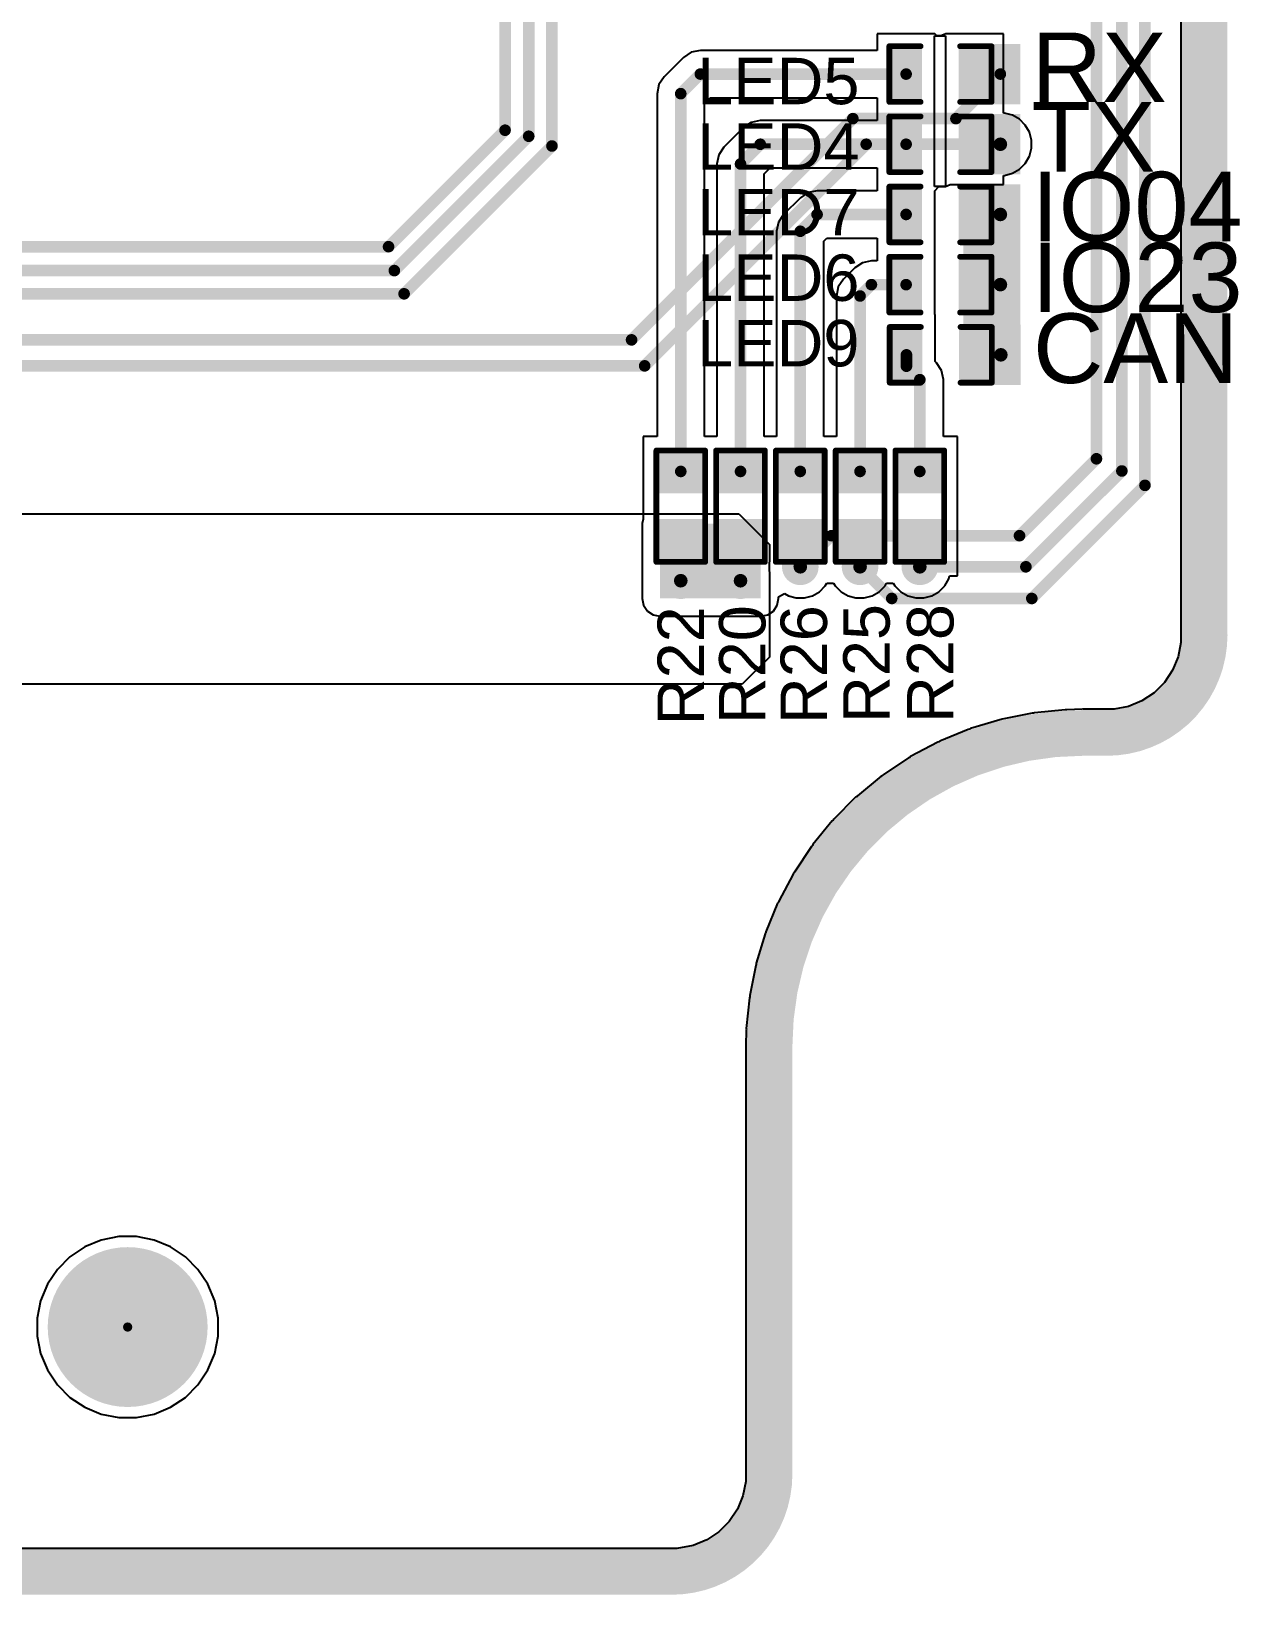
# Model space of a CAD drawing. Header units: millimetres. Extents: x -1.62 to 7.16, y -0.1 to 4.29.
# Drawn here: x 6.117 to 7.159, y -0.075 to 1.273 of the extents above; entities that cross this region are included whole.
import ezdxf

# ---------------------------------------------------------------- set-up
doc = ezdxf.new("R2010")
doc.units = ezdxf.units.MM
doc.header["$MEASUREMENT"] = 0
for name, color, linetype in [('BottomLayer', 5, 'Continuous'), ('BottomSolder', 6, 'Continuous'), ('Mechanical2', 216, 'Continuous'), ('PadHoleLayer', 156, 'Continuous'), ('TopLayer', 1, 'Continuous'), ('TopOverlay', 2, 'Continuous'), ('TopPaste', 8, 'Continuous'), ('TopSolder', 216, 'Continuous'), ('ViaHoleLayer', 16, 'Continuous')]:
    doc.layers.add(name, color=color, linetype=linetype)
doc.styles.add('Arial', font='', dxfattribs={"height": 0.2})
doc.styles.get('Arial').set_extended_font_data('Arial')

# ---------------------------------------------------------------- blocks, each defined once
blk = doc.blocks.new('R___0603_105')
at = {"layer": 'TopLayer'}
for points in [[(-0.015, 0.0175), (-0.015, -0.0175), (-0.045, -0.0175), (-0.045, 0.0175)], [(0.045, 0.0175), (0.045, -0.0175), (0.015, -0.0175), (0.015, 0.0175)]]:
    blk.add_hatch(color=1, dxfattribs=at).paths.add_polyline_path(points)
at = {"layer": 'TopPaste'}
for points in [[(-0.015, 0.0175), (-0.015, -0.0175), (-0.045, -0.0175), (-0.045, 0.0175)], [(0.045, 0.0175), (0.045, -0.0175), (0.015, -0.0175), (0.015, 0.0175)]]:
    blk.add_hatch(color=8, dxfattribs=at).paths.add_polyline_path(points)
at = {"layer": 'TopSolder'}
for points in [[(-0.011, 0.0215), (-0.011, -0.0215), (-0.049, -0.0215), (-0.049, 0.0215)], [(0.049, 0.0215), (0.049, -0.0215), (0.011, -0.0215), (0.011, 0.0215)]]:
    blk.add_hatch(color=216, dxfattribs=at).paths.add_polyline_path(points)
at = {"layer": 'TopOverlay', "const_width": 0.005}
for points in [[(-0.048, -0.021), (-0.048, 0.021)], [(0.048, 0.021), (-0.048, 0.021)], [(0.048, -0.021), (0.048, 0.021)], [(0.048, -0.021), (-0.048, -0.021)]]:
    blk.add_lwpolyline(points, dxfattribs=at)
at = {"layer": 'TopOverlay', "const_width": 0.0025}
for points in [[(-0.04925, 0.021, 1), (-0.04675, 0.021, 1)], [(-0.04925, 0.021, 1), (-0.04675, 0.021, 1)], [(0.04675, 0.021, 1), (0.04925, 0.021, 1)], [(0.04675, 0.021, 1), (0.04925, 0.021, 1)], [(-0.04925, -0.021, 1), (-0.04675, -0.021, 1)], [(-0.04925, -0.021, 1), (-0.04675, -0.021, 1)], [(0.04675, -0.021, 1), (0.04925, -0.021, 1)], [(0.04675, -0.021, 1), (0.04925, -0.021, 1)]]:
    blk.add_lwpolyline(points, format="xyb", close=True, dxfattribs=at)
blk = doc.blocks.new('R___0603_107')
at = {"layer": 'TopLayer'}
for points in [[(-0.015, 0.0175), (-0.015, -0.0175), (-0.045, -0.0175), (-0.045, 0.0175)], [(0.045, 0.0175), (0.045, -0.0175), (0.015, -0.0175), (0.015, 0.0175)]]:
    blk.add_hatch(color=1, dxfattribs=at).paths.add_polyline_path(points)
at = {"layer": 'TopPaste'}
for points in [[(-0.015, 0.0175), (-0.015, -0.0175), (-0.045, -0.0175), (-0.045, 0.0175)], [(0.045, 0.0175), (0.045, -0.0175), (0.015, -0.0175), (0.015, 0.0175)]]:
    blk.add_hatch(color=8, dxfattribs=at).paths.add_polyline_path(points)
at = {"layer": 'TopSolder'}
for points in [[(-0.011, 0.0215), (-0.011, -0.0215), (-0.049, -0.0215), (-0.049, 0.0215)], [(0.049, 0.0215), (0.049, -0.0215), (0.011, -0.0215), (0.011, 0.0215)]]:
    blk.add_hatch(color=216, dxfattribs=at).paths.add_polyline_path(points)
at = {"layer": 'TopOverlay', "const_width": 0.005}
for points in [[(-0.048, 0.021), (-0.048, -0.021)], [(-0.048, 0.021), (0.048, 0.021)], [(0.048, 0.021), (0.048, -0.021)], [(-0.048, -0.021), (0.048, -0.021)]]:
    blk.add_lwpolyline(points, dxfattribs=at)
at = {"layer": 'TopOverlay', "const_width": 0.0025}
for points in [[(-0.04925, 0.021, 1), (-0.04675, 0.021, 1)], [(-0.04925, 0.021, 1), (-0.04675, 0.021, 1)], [(0.04675, 0.021, 1), (0.04925, 0.021, 1)], [(0.04675, 0.021, 1), (0.04925, 0.021, 1)], [(-0.04925, -0.021, 1), (-0.04675, -0.021, 1)], [(-0.04925, -0.021, 1), (-0.04675, -0.021, 1)], [(0.04675, -0.021, 1), (0.04925, -0.021, 1)], [(0.04675, -0.021, 1), (0.04925, -0.021, 1)]]:
    blk.add_lwpolyline(points, format="xyb", close=True, dxfattribs=at)
blk = doc.blocks.new('R___0603_108')
at = {"layer": 'TopLayer'}
for points in [[(-0.015, 0.0175), (-0.015, -0.0175), (-0.045, -0.0175), (-0.045, 0.0175)], [(0.045, 0.0175), (0.045, -0.0175), (0.015, -0.0175), (0.015, 0.0175)]]:
    blk.add_hatch(color=1, dxfattribs=at).paths.add_polyline_path(points)
at = {"layer": 'TopPaste'}
for points in [[(-0.015, 0.0175), (-0.015, -0.0175), (-0.045, -0.0175), (-0.045, 0.0175)], [(0.045, 0.0175), (0.045, -0.0175), (0.015, -0.0175), (0.015, 0.0175)]]:
    blk.add_hatch(color=8, dxfattribs=at).paths.add_polyline_path(points)
at = {"layer": 'TopSolder'}
for points in [[(-0.011, 0.0215), (-0.011, -0.0215), (-0.049, -0.0215), (-0.049, 0.0215)], [(0.049, 0.0215), (0.049, -0.0215), (0.011, -0.0215), (0.011, 0.0215)]]:
    blk.add_hatch(color=216, dxfattribs=at).paths.add_polyline_path(points)
at = {"layer": 'TopOverlay', "const_width": 0.005}
for points in [[(-0.048, 0.021), (-0.048, -0.021)], [(-0.048, 0.021), (0.048, 0.021)], [(0.048, 0.021), (0.048, -0.021)], [(-0.048, -0.021), (0.048, -0.021)]]:
    blk.add_lwpolyline(points, dxfattribs=at)
at = {"layer": 'TopOverlay', "const_width": 0.0025}
for points in [[(-0.04925, 0.021, 1), (-0.04675, 0.021, 1)], [(-0.04925, 0.021, 1), (-0.04675, 0.021, 1)], [(0.04675, 0.021, 1), (0.04925, 0.021, 1)], [(0.04675, 0.021, 1), (0.04925, 0.021, 1)], [(-0.04925, -0.021, 1), (-0.04675, -0.021, 1)], [(-0.04925, -0.021, 1), (-0.04675, -0.021, 1)], [(0.04675, -0.021, 1), (0.04925, -0.021, 1)], [(0.04675, -0.021, 1), (0.04925, -0.021, 1)]]:
    blk.add_lwpolyline(points, format="xyb", close=True, dxfattribs=at)
blk = doc.blocks.new('R___0603_111')
at = {"layer": 'TopLayer'}
for points in [[(-0.015, 0.0175), (-0.015, -0.0175), (-0.045, -0.0175), (-0.045, 0.0175)], [(0.045, 0.0175), (0.045, -0.0175), (0.015, -0.0175), (0.015, 0.0175)]]:
    blk.add_hatch(color=1, dxfattribs=at).paths.add_polyline_path(points)
at = {"layer": 'TopPaste'}
for points in [[(-0.015, 0.0175), (-0.015, -0.0175), (-0.045, -0.0175), (-0.045, 0.0175)], [(0.045, 0.0175), (0.045, -0.0175), (0.015, -0.0175), (0.015, 0.0175)]]:
    blk.add_hatch(color=8, dxfattribs=at).paths.add_polyline_path(points)
at = {"layer": 'TopSolder'}
for points in [[(-0.011, 0.0215), (-0.011, -0.0215), (-0.049, -0.0215), (-0.049, 0.0215)], [(0.049, 0.0215), (0.049, -0.0215), (0.011, -0.0215), (0.011, 0.0215)]]:
    blk.add_hatch(color=216, dxfattribs=at).paths.add_polyline_path(points)
at = {"layer": 'TopOverlay', "const_width": 0.005}
for points in [[(-0.048, -0.021), (-0.048, 0.021)], [(0.048, 0.021), (-0.048, 0.021)], [(0.048, -0.021), (0.048, 0.021)], [(0.048, -0.021), (-0.048, -0.021)]]:
    blk.add_lwpolyline(points, dxfattribs=at)
at = {"layer": 'TopOverlay', "const_width": 0.0025}
for points in [[(-0.04925, 0.021, 1), (-0.04675, 0.021, 1)], [(-0.04925, 0.021, 1), (-0.04675, 0.021, 1)], [(0.04675, 0.021, 1), (0.04925, 0.021, 1)], [(0.04675, 0.021, 1), (0.04925, 0.021, 1)], [(-0.04925, -0.021, 1), (-0.04675, -0.021, 1)], [(-0.04925, -0.021, 1), (-0.04675, -0.021, 1)], [(0.04675, -0.021, 1), (0.04925, -0.021, 1)], [(0.04675, -0.021, 1), (0.04925, -0.021, 1)]]:
    blk.add_lwpolyline(points, format="xyb", close=True, dxfattribs=at)
blk = doc.blocks.new('R___0603_113')
at = {"layer": 'TopLayer'}
for points in [[(-0.015, 0.0175), (-0.015, -0.0175), (-0.045, -0.0175), (-0.045, 0.0175)], [(0.045, 0.0175), (0.045, -0.0175), (0.015, -0.0175), (0.015, 0.0175)]]:
    blk.add_hatch(color=1, dxfattribs=at).paths.add_polyline_path(points)
at = {"layer": 'TopPaste'}
for points in [[(-0.015, 0.0175), (-0.015, -0.0175), (-0.045, -0.0175), (-0.045, 0.0175)], [(0.045, 0.0175), (0.045, -0.0175), (0.015, -0.0175), (0.015, 0.0175)]]:
    blk.add_hatch(color=8, dxfattribs=at).paths.add_polyline_path(points)
at = {"layer": 'TopSolder'}
for points in [[(-0.011, 0.0215), (-0.011, -0.0215), (-0.049, -0.0215), (-0.049, 0.0215)], [(0.049, 0.0215), (0.049, -0.0215), (0.011, -0.0215), (0.011, 0.0215)]]:
    blk.add_hatch(color=216, dxfattribs=at).paths.add_polyline_path(points)
at = {"layer": 'TopOverlay', "const_width": 0.005}
for points in [[(-0.048, -0.021), (-0.048, 0.021)], [(0.048, 0.021), (-0.048, 0.021)], [(0.048, -0.021), (0.048, 0.021)], [(0.048, -0.021), (-0.048, -0.021)]]:
    blk.add_lwpolyline(points, dxfattribs=at)
at = {"layer": 'TopOverlay', "const_width": 0.0025}
for points in [[(-0.04925, 0.021, 1), (-0.04675, 0.021, 1)], [(-0.04925, 0.021, 1), (-0.04675, 0.021, 1)], [(0.04675, 0.021, 1), (0.04925, 0.021, 1)], [(0.04675, 0.021, 1), (0.04925, 0.021, 1)], [(-0.04925, -0.021, 1), (-0.04675, -0.021, 1)], [(-0.04925, -0.021, 1), (-0.04675, -0.021, 1)], [(0.04675, -0.021, 1), (0.04925, -0.021, 1)], [(0.04675, -0.021, 1), (0.04925, -0.021, 1)]]:
    blk.add_lwpolyline(points, format="xyb", close=True, dxfattribs=at)
blk = doc.blocks.new('LED_0603_137')
at = {"layer": 'TopLayer'}
for points in [[(-0.0394, 0.0197), (-0.0197, 0.0197), (-0.0197, -0.0197), (-0.0394, -0.0197)], [(0.0197, 0.0197), (0.0394, 0.0197), (0.0394, -0.0197), (0.0197, -0.0197)]]:
    blk.add_hatch(color=1, dxfattribs=at).paths.add_polyline_path(points)
at = {"layer": 'TopOverlay'}
blk.add_hatch(color=2, dxfattribs=at).paths.add_polyline_path([(0.044, -0.026), (0.069, -0.026), (0.069, 0.026), (0.044, 0.026)])
at = {"layer": 'TopPaste'}
for points in [[(-0.0394, 0.0197), (-0.0197, 0.0197), (-0.0197, -0.0197), (-0.0394, -0.0197)], [(0.0197, 0.0197), (0.0394, 0.0197), (0.0394, -0.0197), (0.0197, -0.0197)]]:
    blk.add_hatch(color=8, dxfattribs=at).paths.add_polyline_path(points)
at = {"layer": 'TopSolder'}
for points in [[(-0.0434, 0.0237), (-0.0157, 0.0237), (-0.0157, -0.0237), (-0.0434, -0.0237)], [(0.0157, 0.0237), (0.0434, 0.0237), (0.0434, -0.0237), (0.0157, -0.0237)]]:
    blk.add_hatch(color=216, dxfattribs=at).paths.add_polyline_path(points)
at = {"layer": 'TopOverlay', "const_width": 0.005}
for points in [[(-0.044, -0.024), (-0.044, 0.024)], [(-0.044, 0.024), (-0.017, 0.024)], [(0.017, 0.024), (0.044, 0.024)], [(0.044, -0.024), (0.044, 0.024)], [(-0.044, -0.024), (-0.017, -0.024)], [(0.017, -0.024), (0.044, -0.024)]]:
    blk.add_lwpolyline(points, dxfattribs=at)
at = {"layer": 'TopOverlay', "const_width": 0.0025}
for points in [[(-0.0452, 0.024, 1), (-0.0428, 0.024, 1)], [(-0.0452, 0.024, 1), (-0.0428, 0.024, 1)], [(-0.0182, 0.024, 1), (-0.0158, 0.024, 1)], [(0.0158, 0.024, 1), (0.0182, 0.024, 1)], [(0.0428, 0.024, 1), (0.0453, 0.024, 1)], [(0.0428, 0.024, 1), (0.0453, 0.024, 1)], [(-0.0452, -0.024, 1), (-0.0428, -0.024, 1)], [(-0.0452, -0.024, 1), (-0.0428, -0.024, 1)], [(-0.0182, -0.024, 1), (-0.0158, -0.024, 1)], [(0.0158, -0.024, 1), (0.0182, -0.024, 1)], [(0.0428, -0.024, 1), (0.0453, -0.024, 1)], [(0.0428, -0.024, 1), (0.0453, -0.024, 1)]]:
    blk.add_lwpolyline(points, format="xyb", close=True, dxfattribs=at)
blk = doc.blocks.new('LED_0603_138')
at = {"layer": 'TopLayer'}
for points in [[(-0.0394, 0.0197), (-0.0197, 0.0197), (-0.0197, -0.0197), (-0.0394, -0.0197)], [(0.0197, 0.0197), (0.0394, 0.0197), (0.0394, -0.0197), (0.0197, -0.0197)]]:
    blk.add_hatch(color=1, dxfattribs=at).paths.add_polyline_path(points)
at = {"layer": 'TopOverlay'}
blk.add_hatch(color=2, dxfattribs=at).paths.add_polyline_path([(0.044, -0.026), (0.069, -0.026), (0.069, 0.026), (0.044, 0.026)])
at = {"layer": 'TopPaste'}
for points in [[(-0.0394, 0.0197), (-0.0197, 0.0197), (-0.0197, -0.0197), (-0.0394, -0.0197)], [(0.0197, 0.0197), (0.0394, 0.0197), (0.0394, -0.0197), (0.0197, -0.0197)]]:
    blk.add_hatch(color=8, dxfattribs=at).paths.add_polyline_path(points)
at = {"layer": 'TopSolder'}
for points in [[(-0.0434, 0.0237), (-0.0157, 0.0237), (-0.0157, -0.0237), (-0.0434, -0.0237)], [(0.0157, 0.0237), (0.0434, 0.0237), (0.0434, -0.0237), (0.0157, -0.0237)]]:
    blk.add_hatch(color=216, dxfattribs=at).paths.add_polyline_path(points)
at = {"layer": 'TopOverlay', "const_width": 0.005}
for points in [[(-0.044, -0.024), (-0.044, 0.024)], [(-0.044, 0.024), (-0.017, 0.024)], [(0.017, 0.024), (0.044, 0.024)], [(0.044, -0.024), (0.044, 0.024)], [(-0.044, -0.024), (-0.017, -0.024)], [(0.017, -0.024), (0.044, -0.024)]]:
    blk.add_lwpolyline(points, dxfattribs=at)
at = {"layer": 'TopOverlay', "const_width": 0.0025}
for points in [[(-0.0452, 0.024, 1), (-0.0428, 0.024, 1)], [(-0.0452, 0.024, 1), (-0.0428, 0.024, 1)], [(-0.0182, 0.024, 1), (-0.0158, 0.024, 1)], [(0.0158, 0.024, 1), (0.0182, 0.024, 1)], [(0.0428, 0.024, 1), (0.0453, 0.024, 1)], [(0.0428, 0.024, 1), (0.0453, 0.024, 1)], [(-0.0452, -0.024, 1), (-0.0428, -0.024, 1)], [(-0.0452, -0.024, 1), (-0.0428, -0.024, 1)], [(-0.0182, -0.024, 1), (-0.0158, -0.024, 1)], [(0.0158, -0.024, 1), (0.0182, -0.024, 1)], [(0.0428, -0.024, 1), (0.0453, -0.024, 1)], [(0.0428, -0.024, 1), (0.0453, -0.024, 1)]]:
    blk.add_lwpolyline(points, format="xyb", close=True, dxfattribs=at)
blk = doc.blocks.new('LED_0603_139')
at = {"layer": 'TopLayer'}
for points in [[(-0.0394, 0.0197), (-0.0197, 0.0197), (-0.0197, -0.0197), (-0.0394, -0.0197)], [(0.0197, 0.0197), (0.0394, 0.0197), (0.0394, -0.0197), (0.0197, -0.0197)]]:
    blk.add_hatch(color=1, dxfattribs=at).paths.add_polyline_path(points)
at = {"layer": 'TopOverlay'}
blk.add_hatch(color=2, dxfattribs=at).paths.add_polyline_path([(0.044, -0.026), (0.069, -0.026), (0.069, 0.026), (0.044, 0.026)])
at = {"layer": 'TopPaste'}
for points in [[(-0.0394, 0.0197), (-0.0197, 0.0197), (-0.0197, -0.0197), (-0.0394, -0.0197)], [(0.0197, 0.0197), (0.0394, 0.0197), (0.0394, -0.0197), (0.0197, -0.0197)]]:
    blk.add_hatch(color=8, dxfattribs=at).paths.add_polyline_path(points)
at = {"layer": 'TopSolder'}
for points in [[(-0.0434, 0.0237), (-0.0157, 0.0237), (-0.0157, -0.0237), (-0.0434, -0.0237)], [(0.0157, 0.0237), (0.0434, 0.0237), (0.0434, -0.0237), (0.0157, -0.0237)]]:
    blk.add_hatch(color=216, dxfattribs=at).paths.add_polyline_path(points)
at = {"layer": 'TopOverlay', "const_width": 0.005}
for points in [[(-0.044, -0.024), (-0.044, 0.024)], [(-0.044, 0.024), (-0.017, 0.024)], [(0.017, 0.024), (0.044, 0.024)], [(0.044, -0.024), (0.044, 0.024)], [(-0.044, -0.024), (-0.017, -0.024)], [(0.017, -0.024), (0.044, -0.024)]]:
    blk.add_lwpolyline(points, dxfattribs=at)
at = {"layer": 'TopOverlay', "const_width": 0.0025}
for points in [[(-0.0452, 0.024, 1), (-0.0428, 0.024, 1)], [(-0.0452, 0.024, 1), (-0.0428, 0.024, 1)], [(-0.0182, 0.024, 1), (-0.0158, 0.024, 1)], [(0.0158, 0.024, 1), (0.0182, 0.024, 1)], [(0.0428, 0.024, 1), (0.0453, 0.024, 1)], [(0.0428, 0.024, 1), (0.0453, 0.024, 1)], [(-0.0452, -0.024, 1), (-0.0428, -0.024, 1)], [(-0.0452, -0.024, 1), (-0.0428, -0.024, 1)], [(-0.0182, -0.024, 1), (-0.0158, -0.024, 1)], [(0.0158, -0.024, 1), (0.0182, -0.024, 1)], [(0.0428, -0.024, 1), (0.0453, -0.024, 1)], [(0.0428, -0.024, 1), (0.0453, -0.024, 1)]]:
    blk.add_lwpolyline(points, format="xyb", close=True, dxfattribs=at)
blk = doc.blocks.new('LED_0603_140')
at = {"layer": 'TopLayer'}
for points in [[(-0.0394, 0.0197), (-0.0197, 0.0197), (-0.0197, -0.0197), (-0.0394, -0.0197)], [(0.0197, 0.0197), (0.0394, 0.0197), (0.0394, -0.0197), (0.0197, -0.0197)]]:
    blk.add_hatch(color=1, dxfattribs=at).paths.add_polyline_path(points)
at = {"layer": 'TopOverlay'}
blk.add_hatch(color=2, dxfattribs=at).paths.add_polyline_path([(0.044, -0.026), (0.069, -0.026), (0.069, 0.026), (0.044, 0.026)])
at = {"layer": 'TopPaste'}
for points in [[(-0.0394, 0.0197), (-0.0197, 0.0197), (-0.0197, -0.0197), (-0.0394, -0.0197)], [(0.0197, 0.0197), (0.0394, 0.0197), (0.0394, -0.0197), (0.0197, -0.0197)]]:
    blk.add_hatch(color=8, dxfattribs=at).paths.add_polyline_path(points)
at = {"layer": 'TopSolder'}
for points in [[(-0.0434, 0.0237), (-0.0157, 0.0237), (-0.0157, -0.0237), (-0.0434, -0.0237)], [(0.0157, 0.0237), (0.0434, 0.0237), (0.0434, -0.0237), (0.0157, -0.0237)]]:
    blk.add_hatch(color=216, dxfattribs=at).paths.add_polyline_path(points)
at = {"layer": 'TopOverlay', "const_width": 0.005}
for points in [[(-0.044, 0.024), (-0.017, 0.024)], [(-0.044, -0.024), (-0.044, 0.024)], [(0.017, 0.024), (0.044, 0.024)], [(0.044, -0.024), (0.044, 0.024)], [(-0.044, -0.024), (-0.017, -0.024)], [(0.017, -0.024), (0.044, -0.024)]]:
    blk.add_lwpolyline(points, dxfattribs=at)
at = {"layer": 'TopOverlay', "const_width": 0.0025}
for points in [[(-0.0452, 0.024, 1), (-0.0428, 0.024, 1)], [(-0.0452, 0.024, 1), (-0.0428, 0.024, 1)], [(-0.0182, 0.024, 1), (-0.0158, 0.024, 1)], [(0.0158, 0.024, 1), (0.0182, 0.024, 1)], [(0.0428, 0.024, 1), (0.0453, 0.024, 1)], [(0.0428, 0.024, 1), (0.0453, 0.024, 1)], [(-0.0452, -0.024, 1), (-0.0428, -0.024, 1)], [(-0.0452, -0.024, 1), (-0.0428, -0.024, 1)], [(-0.0182, -0.024, 1), (-0.0158, -0.024, 1)], [(0.0158, -0.024, 1), (0.0182, -0.024, 1)], [(0.0428, -0.024, 1), (0.0453, -0.024, 1)], [(0.0428, -0.024, 1), (0.0453, -0.024, 1)]]:
    blk.add_lwpolyline(points, format="xyb", close=True, dxfattribs=at)
blk = doc.blocks.new('LED_0603_141')
at = {"layer": 'TopLayer'}
for points in [[(-0.0394, 0.0197), (-0.0197, 0.0197), (-0.0197, -0.0197), (-0.0394, -0.0197)], [(0.0197, 0.0197), (0.0394, 0.0197), (0.0394, -0.0197), (0.0197, -0.0197)]]:
    blk.add_hatch(color=1, dxfattribs=at).paths.add_polyline_path(points)
at = {"layer": 'TopOverlay'}
blk.add_hatch(color=2, dxfattribs=at).paths.add_polyline_path([(0.044, -0.026), (0.069, -0.026), (0.069, 0.026), (0.044, 0.026)])
at = {"layer": 'TopPaste'}
for points in [[(-0.0394, 0.0197), (-0.0197, 0.0197), (-0.0197, -0.0197), (-0.0394, -0.0197)], [(0.0197, 0.0197), (0.0394, 0.0197), (0.0394, -0.0197), (0.0197, -0.0197)]]:
    blk.add_hatch(color=8, dxfattribs=at).paths.add_polyline_path(points)
at = {"layer": 'TopSolder'}
for points in [[(-0.0434, 0.0237), (-0.0157, 0.0237), (-0.0157, -0.0237), (-0.0434, -0.0237)], [(0.0157, 0.0237), (0.0434, 0.0237), (0.0434, -0.0237), (0.0157, -0.0237)]]:
    blk.add_hatch(color=216, dxfattribs=at).paths.add_polyline_path(points)
at = {"layer": 'TopOverlay', "const_width": 0.005}
for points in [[(-0.044, 0.024), (-0.017, 0.024)], [(-0.044, -0.024), (-0.044, 0.024)], [(0.017, 0.024), (0.044, 0.024)], [(0.044, -0.024), (0.044, 0.024)], [(-0.044, -0.024), (-0.017, -0.024)], [(0.017, -0.024), (0.044, -0.024)]]:
    blk.add_lwpolyline(points, dxfattribs=at)
at = {"layer": 'TopOverlay', "const_width": 0.0025}
for points in [[(-0.0452, 0.024, 1), (-0.0428, 0.024, 1)], [(-0.0452, 0.024, 1), (-0.0428, 0.024, 1)], [(-0.0182, 0.024, 1), (-0.0158, 0.024, 1)], [(0.0158, 0.024, 1), (0.0182, 0.024, 1)], [(0.0428, 0.024, 1), (0.0453, 0.024, 1)], [(0.0428, 0.024, 1), (0.0453, 0.024, 1)], [(-0.0452, -0.024, 1), (-0.0428, -0.024, 1)], [(-0.0452, -0.024, 1), (-0.0428, -0.024, 1)], [(-0.0182, -0.024, 1), (-0.0158, -0.024, 1)], [(0.0158, -0.024, 1), (0.0182, -0.024, 1)], [(0.0428, -0.024, 1), (0.0453, -0.024, 1)], [(0.0428, -0.024, 1), (0.0453, -0.024, 1)]]:
    blk.add_lwpolyline(points, format="xyb", close=True, dxfattribs=at)

msp = doc.modelspace()

# ---------------------------------------------------------------- hatches: boundary and pattern name
at = {"layer": 'BottomLayer'}
h = msp.add_hatch(color=5, dxfattribs=at)
edge = h.paths.add_edge_path()
edge.add_arc((6.9524, 1.1755), 0.0118, 0, 360)
h = msp.add_hatch(color=5, dxfattribs=at)
edge = h.paths.add_edge_path()
edge.add_arc((6.9524, 1.115), 0.0118, 0, 360)
h = msp.add_hatch(color=5, dxfattribs=at)
edge = h.paths.add_edge_path()
edge.add_arc((6.9524, 1.0545), 0.0118, 0, 360)
h = msp.add_hatch(color=5, dxfattribs=at)
edge = h.paths.add_edge_path()
edge.add_arc((6.9528, 0.994), 0.0118, 0, 360)
h = msp.add_hatch(color=5, dxfattribs=at)
edge = h.paths.add_edge_path()
edge.add_arc((6.78, 0.8113), 0.0118, 0, 360)
h = msp.add_hatch(color=5, dxfattribs=at)
edge = h.paths.add_edge_path()
edge.add_arc((6.8315, 0.8113), 0.0118, 0, 360)
h = msp.add_hatch(color=5, dxfattribs=at)
edge = h.paths.add_edge_path()
edge.add_arc((6.883, 0.8113), 0.0118, 0, 360)
h = msp.add_hatch(color=5, dxfattribs=at)
edge = h.paths.add_edge_path()
edge.add_arc((6.677, 0.7993), 0.0118, 0, 360)
h = msp.add_hatch(color=5, dxfattribs=at)
edge = h.paths.add_edge_path()
edge.add_arc((6.7285, 0.7993), 0.0118, 0, 360)
at = {"layer": 'BottomSolder'}
h = msp.add_hatch(color=6, dxfattribs=at)
edge = h.paths.add_edge_path()
edge.add_arc((6.9524, 1.1755), 0.0158, 0, 360)
h = msp.add_hatch(color=6, dxfattribs=at)
edge = h.paths.add_edge_path()
edge.add_arc((6.9524, 1.115), 0.0158, 0, 360)
h = msp.add_hatch(color=6, dxfattribs=at)
edge = h.paths.add_edge_path()
edge.add_arc((6.9524, 1.0545), 0.0158, 0, 360)
h = msp.add_hatch(color=6, dxfattribs=at)
edge = h.paths.add_edge_path()
edge.add_arc((6.9528, 0.994), 0.0158, 0, 360)
h = msp.add_hatch(color=6, dxfattribs=at)
edge = h.paths.add_edge_path()
edge.add_arc((6.78, 0.8113), 0.0158, 0, 360)
h = msp.add_hatch(color=6, dxfattribs=at)
edge = h.paths.add_edge_path()
edge.add_arc((6.8315, 0.8113), 0.0158, 0, 360)
h = msp.add_hatch(color=6, dxfattribs=at)
edge = h.paths.add_edge_path()
edge.add_arc((6.883, 0.8113), 0.0158, 0, 360)
h = msp.add_hatch(color=6, dxfattribs=at)
edge = h.paths.add_edge_path()
edge.add_arc((6.677, 0.7993), 0.0158, 0, 360)
h = msp.add_hatch(color=6, dxfattribs=at)
edge = h.paths.add_edge_path()
edge.add_arc((6.7285, 0.7993), 0.0158, 0, 360)
h = msp.add_hatch(color=6, dxfattribs=at)
edge = h.paths.add_edge_path()
edge.add_arc((6.2004, 0.156), 0.004, 0, 360)
at = {"layer": 'PadHoleLayer'}
h = msp.add_hatch(color=156, dxfattribs=at)
edge = h.paths.add_edge_path()
edge.add_arc((6.2004, 0.156), 0.063, 0, 360)
at = {"layer": 'TopLayer'}
for points in [[(6.9302, 1.1636), (6.9524, 1.1636), (6.9524, 1.1874), (6.9302, 1.1874)], [(6.9204, 1.1347), (6.9204, 0.9743), (6.9697, 0.9743), (6.9697, 1.1347)], [(6.9302, 1.1031), (6.9524, 1.1031), (6.9524, 1.1269), (6.9302, 1.1269)], [(6.9302, 1.0426), (6.9524, 1.0426), (6.9524, 1.0664), (6.9302, 1.0664)], [(6.9305, 0.9821), (6.9528, 0.9821), (6.9528, 1.0059), (6.9305, 1.0059)], [(6.659, 0.784), (6.746, 0.784), (6.746, 0.8485), (6.659, 0.8485)], [(6.6651, 0.8335), (6.6651, 0.8113), (6.6889, 0.8113), (6.6889, 0.8335)], [(6.7681, 0.8335), (6.7681, 0.8113), (6.7919, 0.8113), (6.7919, 0.8335)], [(6.8196, 0.8335), (6.8196, 0.8113), (6.8434, 0.8113), (6.8434, 0.8335)], [(6.8711, 0.8335), (6.8711, 0.8113), (6.8949, 0.8113), (6.8949, 0.8335)]]:
    msp.add_hatch(color=1, dxfattribs=at).paths.add_polyline_path(points)
h = msp.add_hatch(color=1, dxfattribs=at)
edge = h.paths.add_edge_path()
edge.add_arc((6.9524, 1.1755), 0.0118, 0, 360)
h = msp.add_hatch(color=1, dxfattribs=at)
edge = h.paths.add_edge_path()
edge.add_arc((6.9524, 1.115), 0.0118, 0, 360)
h = msp.add_hatch(color=1, dxfattribs=at)
edge = h.paths.add_edge_path()
edge.add_arc((6.9524, 1.0545), 0.0118, 0, 360)
h = msp.add_hatch(color=1, dxfattribs=at)
edge = h.paths.add_edge_path()
edge.add_arc((6.9528, 0.994), 0.0118, 0, 360)
h = msp.add_hatch(color=1, dxfattribs=at)
edge = h.paths.add_edge_path()
edge.add_arc((6.78, 0.8113), 0.0118, 0, 360)
h = msp.add_hatch(color=1, dxfattribs=at)
edge = h.paths.add_edge_path()
edge.add_arc((6.8315, 0.8113), 0.0118, 0, 360)
h = msp.add_hatch(color=1, dxfattribs=at)
edge = h.paths.add_edge_path()
edge.add_arc((6.883, 0.8113), 0.0118, 0, 360)
h = msp.add_hatch(color=1, dxfattribs=at)
edge = h.paths.add_edge_path()
edge.add_arc((6.677, 0.7993), 0.0118, 0, 360)
h = msp.add_hatch(color=1, dxfattribs=at)
edge = h.paths.add_edge_path()
edge.add_arc((6.7285, 0.7993), 0.0118, 0, 360)
at = {"layer": 'TopSolder'}
h = msp.add_hatch(color=216, dxfattribs=at)
edge = h.paths.add_edge_path()
edge.add_arc((6.9524, 1.1755), 0.0158, 0, 360)
h = msp.add_hatch(color=216, dxfattribs=at)
edge = h.paths.add_edge_path()
edge.add_arc((6.9524, 1.115), 0.0158, 0, 360)
h = msp.add_hatch(color=216, dxfattribs=at)
edge = h.paths.add_edge_path()
edge.add_arc((6.9524, 1.0545), 0.0158, 0, 360)
h = msp.add_hatch(color=216, dxfattribs=at)
edge = h.paths.add_edge_path()
edge.add_arc((6.9528, 0.994), 0.0158, 0, 360)
h = msp.add_hatch(color=216, dxfattribs=at)
edge = h.paths.add_edge_path()
edge.add_arc((6.78, 0.8113), 0.0158, 0, 360)
h = msp.add_hatch(color=216, dxfattribs=at)
edge = h.paths.add_edge_path()
edge.add_arc((6.8315, 0.8113), 0.0158, 0, 360)
h = msp.add_hatch(color=216, dxfattribs=at)
edge = h.paths.add_edge_path()
edge.add_arc((6.883, 0.8113), 0.0158, 0, 360)
h = msp.add_hatch(color=216, dxfattribs=at)
edge = h.paths.add_edge_path()
edge.add_arc((6.677, 0.7993), 0.0158, 0, 360)
h = msp.add_hatch(color=216, dxfattribs=at)
edge = h.paths.add_edge_path()
edge.add_arc((6.7285, 0.7993), 0.0158, 0, 360)
h = msp.add_hatch(color=216, dxfattribs=at)
edge = h.paths.add_edge_path()
edge.add_arc((6.2004, 0.156), 0.004, 0, 360)
at = {"layer": 'ViaHoleLayer'}
h = msp.add_hatch(color=16, dxfattribs=at)
edge = h.paths.add_edge_path()
edge.add_arc((6.9524, 1.1755), 0.00591, 0, 360)
h = msp.add_hatch(color=16, dxfattribs=at)
edge = h.paths.add_edge_path()
edge.add_arc((6.9524, 1.115), 0.00591, 0, 360)
h = msp.add_hatch(color=16, dxfattribs=at)
edge = h.paths.add_edge_path()
edge.add_arc((6.9524, 1.0545), 0.00591, 0, 360)
h = msp.add_hatch(color=16, dxfattribs=at)
edge = h.paths.add_edge_path()
edge.add_arc((6.9528, 0.994), 0.00591, 0, 360)
h = msp.add_hatch(color=16, dxfattribs=at)
edge = h.paths.add_edge_path()
edge.add_arc((6.78, 0.8113), 0.00591, 0, 360)
h = msp.add_hatch(color=16, dxfattribs=at)
edge = h.paths.add_edge_path()
edge.add_arc((6.8315, 0.8113), 0.00591, 0, 360)
h = msp.add_hatch(color=16, dxfattribs=at)
edge = h.paths.add_edge_path()
edge.add_arc((6.883, 0.8113), 0.00591, 0, 360)
h = msp.add_hatch(color=16, dxfattribs=at)
edge = h.paths.add_edge_path()
edge.add_arc((6.677, 0.7993), 0.00591, 0, 360)
h = msp.add_hatch(color=16, dxfattribs=at)
edge = h.paths.add_edge_path()
edge.add_arc((6.7285, 0.7993), 0.00591, 0, 360)

# ---------------------------------------------------------------- linework, layer by layer
at = {"layer": 'BottomLayer'}
for p, q in [((6.019, 0.857), (6.727, 0.857)), ((6.727, 0.857), (6.7535, 0.8305)), ((6.7535, 0.8305), (6.7535, 0.8158)), ((6.7535, 0.8158), (6.7532, 0.8148)), ((6.7532, 0.8148), (6.7532, 0.8078)), ((6.7532, 0.8078), (6.7535, 0.8068)), ((6.7535, 0.8068), (6.7535, 0.7335)), ((6.7535, 0.7335), (6.73, 0.71)), ((6.73, 0.71), (5.939, 0.71))]:
    msp.add_line(p, q, dxfattribs=at)
at = {"layer": 'BottomLayer', "const_width": 0.01}
for points in [[(7.077, 0.8815), (7.077, 2.096)], [(6.546, 1.1824), (6.546, 1.9822)], [(6.566, 1.174), (6.566, 1.9522)], [(7.0571, 0.8939), (7.0571, 1.7984)], [(7.0352, 0.9044), (7.0352, 1.5476)], [(6.5256, 1.1876), (6.5256, 1.4972)], [(6.9141, 1.1976), (6.9524, 1.236)], [(6.6346, 1.0069), (6.8253, 1.1976)], [(6.8253, 1.1976), (6.9141, 1.1976)], [(6.4252, 1.0872), (6.5256, 1.1876)], [(6.4302, 1.0666), (6.546, 1.1824)], [(6.4386, 1.0466), (6.566, 1.174)], [(6.6459, 0.9845), (6.8368, 1.1755)], [(6.8368, 1.1755), (6.9524, 1.1755)], [(5.6672, 1.0872), (6.4252, 1.0872)], [(5.6836, 1.0666), (6.4302, 1.0666)], [(5.6964, 1.0466), (6.4386, 1.0466)], [(5.7729, 1.0069), (6.6346, 1.0069)], [(5.7481, 0.9845), (6.6459, 0.9845)], [(6.9689, 0.8381), (7.0352, 0.9044)], [(6.9744, 0.8113), (7.0571, 0.8939)], [(6.9795, 0.784), (7.077, 0.8815)], [(6.78, 0.8113), (6.8068, 0.8381)], [(6.8068, 0.8381), (6.9689, 0.8381)], [(6.8315, 0.8113), (6.8588, 0.784)], [(6.883, 0.8113), (6.9744, 0.8113)], [(6.8588, 0.784), (6.9795, 0.784)]]:
    msp.add_lwpolyline(points, dxfattribs=at)
at = {"layer": 'BottomLayer', "const_width": 0.005}
for points in [[(6.9499, 1.236, 1), (6.9549, 1.236, 1)], [(6.8228, 1.1976, 1), (6.8278, 1.1976, 1)], [(6.8228, 1.1976, 1), (6.8278, 1.1976, 1)], [(6.9116, 1.1976, 1), (6.9166, 1.1976, 1)], [(6.9116, 1.1976, 1), (6.9166, 1.1976, 1)], [(6.5231, 1.1876, 1), (6.5281, 1.1876, 1)], [(6.5231, 1.1876, 1), (6.5281, 1.1876, 1)], [(6.5435, 1.1824, 1), (6.5485, 1.1824, 1)], [(6.5435, 1.1824, 1), (6.5485, 1.1824, 1)], [(6.5635, 1.174, 1), (6.5685, 1.174, 1)], [(6.5635, 1.174, 1), (6.5685, 1.174, 1)], [(6.8343, 1.1755, 1), (6.8393, 1.1755, 1)], [(6.8343, 1.1755, 1), (6.8393, 1.1755, 1)], [(6.9499, 1.1755, 1), (6.9549, 1.1755, 1)], [(6.4227, 1.0872, 1), (6.4277, 1.0872, 1)], [(6.4227, 1.0872, 1), (6.4277, 1.0872, 1)], [(6.4277, 1.0666, 1), (6.4327, 1.0666, 1)], [(6.4277, 1.0666, 1), (6.4327, 1.0666, 1)], [(6.4361, 1.0466, 1), (6.4411, 1.0466, 1)], [(6.4361, 1.0466, 1), (6.4411, 1.0466, 1)], [(6.6321, 1.0069, 1), (6.6371, 1.0069, 1)], [(6.6321, 1.0069, 1), (6.6371, 1.0069, 1)], [(6.6434, 0.9845, 1), (6.6484, 0.9845, 1)], [(6.6434, 0.9845, 1), (6.6484, 0.9845, 1)], [(7.0327, 0.9044, 1), (7.0377, 0.9044, 1)], [(7.0327, 0.9044, 1), (7.0377, 0.9044, 1)], [(7.0546, 0.8939, 1), (7.0596, 0.8939, 1)], [(7.0546, 0.8939, 1), (7.0596, 0.8939, 1)], [(7.0745, 0.8815, 1), (7.0795, 0.8815, 1)], [(7.0745, 0.8815, 1), (7.0795, 0.8815, 1)], [(6.8043, 0.8381, 1), (6.8093, 0.8381, 1)], [(6.8043, 0.8381, 1), (6.8093, 0.8381, 1)], [(6.9664, 0.8381, 1), (6.9714, 0.8381, 1)], [(6.9664, 0.8381, 1), (6.9714, 0.8381, 1)], [(6.7775, 0.8113, 1), (6.7825, 0.8113, 1)], [(6.829, 0.8113, 1), (6.834, 0.8113, 1)], [(6.8805, 0.8113, 1), (6.8855, 0.8113, 1)], [(6.9719, 0.8113, 1), (6.9769, 0.8113, 1)], [(6.9719, 0.8113, 1), (6.9769, 0.8113, 1)], [(6.8563, 0.784, 1), (6.8613, 0.784, 1)], [(6.8563, 0.784, 1), (6.8613, 0.784, 1)], [(6.977, 0.784, 1), (6.982, 0.784, 1)], [(6.977, 0.784, 1), (6.982, 0.784, 1)]]:
    msp.add_lwpolyline(points, format="xyb", close=True, dxfattribs=at)
at = {"layer": 'Mechanical2', "const_width": 0.0394}
for points in [[(7.1284, 4.1715), (7.1284, 0.7524)], [(7.0235, 0.6681), (7.0441, 0.6681)], [(6.7535, 0.0293), (6.7535, 0.3981)], [(5.209, -0.055), (6.6692, -0.055)]]:
    msp.add_lwpolyline(points, dxfattribs=at)
for points in [[(7.1284, 0.7524, -0.414214), (7.0441, 0.6681)], [(6.7535, 0.3981, -0.414214), (7.0235, 0.6681)], [(6.7535, 0.0293, -0.414214), (6.6692, -0.055)]]:
    msp.add_lwpolyline(points, format="xyb", dxfattribs=at)
at = {"layer": 'Mechanical2'}
for points, const_width in [([(7.1186, 0.7524, 1), (7.1383, 0.7524, 1)], 0.0197), ([(7.1186, 0.7524, 1), (7.1383, 0.7524, 1)], 0.0197), ([(7.0136, 0.6681, 1), (7.0333, 0.6681, 1)], 0.0197), ([(7.0136, 0.6681, 1), (7.0333, 0.6681, 1)], 0.0197), ([(7.0343, 0.6681, 1), (7.054, 0.6681, 1)], 0.0197), ([(7.0343, 0.6681, 1), (7.054, 0.6681, 1)], 0.0197), ([(6.7436, 0.3981, 1), (6.7633, 0.3981, 1)], 0.0197), ([(6.7436, 0.3981, 1), (6.7633, 0.3981, 1)], 0.0197), ([(6.2496, 0.156, 1), (6.1512, 0.156, 1)], 0.0394), ([(6.1413, 0.156, 1), (6.161, 0.156, 1)], 0.0197), ([(6.2397, 0.156, 1), (6.2594, 0.156, 1)], 0.0197), ([(6.7436, 0.0293, 1), (6.7633, 0.0293, 1)], 0.0197), ([(6.7436, 0.0293, 1), (6.7633, 0.0293, 1)], 0.0197), ([(6.6593, -0.055, 1), (6.679, -0.055, 1)], 0.0197), ([(6.6593, -0.055, 1), (6.679, -0.055, 1)], 0.0197)]:
    msp.add_lwpolyline(points, format="xyb", close=True, dxfattribs=dict(at, const_width=const_width))
at = {"layer": 'TopLayer'}
for p, q in [((7.108, 1.2981), (7.108, 0.7524)), ((6.896, 1.2707), (6.8463, 1.2707)), ((6.8463, 1.2707), (6.8463, 1.2564)), ((6.8956, 1.139), (6.8956, 1.2689)), ((6.8956, 1.2689), (6.905, 1.2689)), ((6.8978, 1.2689), (6.896, 1.2707)), ((6.896, 1.2707), (6.896, 1.2707)), ((6.9011, 1.2689), (6.8978, 1.2689)), ((6.9054, 1.2707), (6.9011, 1.2689)), ((6.905, 1.2689), (6.905, 1.139)), ((6.9073, 1.2707), (6.9054, 1.2707)), ((6.9551, 1.2707), (6.9073, 1.2707)), ((6.9551, 1.2023), (6.9551, 1.2707)), ((6.6861, 1.2548), (6.6795, 1.2504)), ((6.6939, 1.2564), (6.6861, 1.2548)), ((6.8463, 1.2564), (6.6939, 1.2564)), ((6.6795, 1.2504), (6.6626, 1.2335)), ((6.6582, 1.2269), (6.6566, 1.2191)), ((6.6626, 1.2335), (6.6582, 1.2269)), ((6.6566, 1.2191), (6.6566, 0.9235)), ((6.6974, 1.2106), (6.7024, 1.2156)), ((6.7024, 1.2156), (6.8463, 1.2156)), ((6.8463, 1.2156), (6.8463, 1.2013)), ((6.6974, 0.9235), (6.6974, 1.2106)), ((6.8463, 1.2013), (6.8463, 1.1959)), ((6.956, 1.2023), (6.9551, 1.2023)), ((6.9628, 1.2005), (6.956, 1.2023)), ((6.9689, 1.197), (6.9628, 1.2005)), ((6.7311, 1.1899), (6.7141, 1.1729)), ((6.7377, 1.1943), (6.7311, 1.1899)), ((6.7455, 1.1959), (6.7377, 1.1943)), ((6.8463, 1.1959), (6.7455, 1.1959)), ((6.9739, 1.192), (6.9689, 1.197)), ((6.9774, 1.1859), (6.9739, 1.192)), ((6.7141, 1.1729), (6.7097, 1.1663)), ((6.9793, 1.179), (6.9774, 1.1859)), ((6.9793, 1.172), (6.9793, 1.179)), ((6.7097, 1.1663), (6.7081, 1.1585)), ((6.9689, 1.1541), (6.9739, 1.159)), ((6.9739, 1.159), (6.9774, 1.1652)), ((6.9774, 1.1652), (6.9793, 1.172)), ((6.7081, 1.1585), (6.7081, 0.9235)), ((6.7489, 1.1501), (6.7539, 1.1551)), ((6.7489, 0.9235), (6.7489, 1.1501)), ((6.7539, 1.1551), (6.8463, 1.1551)), ((6.8463, 1.1551), (6.8463, 1.1408)), ((6.9551, 1.1408), (6.9551, 1.1487)), ((6.9551, 1.1487), (6.956, 1.1487)), ((6.956, 1.1487), (6.9628, 1.1505)), ((6.9628, 1.1505), (6.9689, 1.1541)), ((6.7867, 1.1338), (6.7801, 1.1294)), ((6.7945, 1.1354), (6.7867, 1.1338)), ((6.8463, 1.1354), (6.7945, 1.1354)), ((6.8463, 1.1408), (6.8463, 1.1354)), ((6.905, 1.139), (6.8956, 1.139)), ((6.896, 1.1355), (6.8995, 1.139)), ((6.896, 1.0803), (6.896, 1.1355)), ((6.8995, 1.139), (6.905, 1.139)), ((6.905, 1.139), (6.9092, 1.1408)), ((6.9092, 1.1408), (6.9551, 1.1408)), ((6.7801, 1.1294), (6.7656, 1.1149)), ((6.7612, 1.1083), (6.7596, 1.1005)), ((6.7656, 1.1149), (6.7612, 1.1083)), ((6.7596, 1.1005), (6.7596, 0.9235)), ((6.8004, 1.092), (6.803, 1.0946)), ((6.8004, 0.9235), (6.8004, 1.092)), ((6.803, 1.0946), (6.8463, 1.0946)), ((6.8463, 1.0946), (6.8463, 1.0803)), ((6.8463, 1.0803), (6.8463, 1.0749)), ((6.896, 1.0287), (6.896, 1.0803)), ((6.8269, 1.0689), (6.8171, 1.0591)), ((6.8335, 1.0733), (6.8269, 1.0689)), ((6.8413, 1.0749), (6.8335, 1.0733)), ((6.8463, 1.0749), (6.8413, 1.0749)), ((6.8127, 1.0525), (6.8111, 1.0447)), ((6.8171, 1.0591), (6.8127, 1.0525)), ((6.8111, 1.0447), (6.8111, 0.9235)), ((6.8963, 1.0287), (6.896, 1.0287)), ((6.8963, 0.9882), (6.8963, 1.0287)), ((6.8974, 0.987), (6.8963, 0.9882)), ((6.9018, 0.9804), (6.8974, 0.987)), ((6.8974, 0.987), (6.8974, 0.987)), ((6.9034, 0.9726), (6.9018, 0.9804)), ((6.9034, 0.9235), (6.9034, 0.9726)), ((6.6566, 0.9235), (6.6445, 0.9235)), ((6.6445, 0.9235), (6.6445, 0.8635)), ((6.7081, 0.9235), (6.6974, 0.9235)), ((6.7596, 0.9235), (6.7489, 0.9235)), ((6.8111, 0.9235), (6.8004, 0.9235)), ((6.9155, 0.9235), (6.9034, 0.9235)), ((6.9155, 0.8635), (6.9155, 0.9235)), ((6.6445, 0.8635), (6.6445, 0.8525)), ((6.9155, 0.8035), (6.9155, 0.8635)), ((6.6445, 0.8525), (6.6437, 0.8485)), ((6.6437, 0.8485), (6.6437, 0.784)), ((6.8015, 0.7948), (6.8029, 0.7973)), ((6.8029, 0.7973), (6.8086, 0.7973)), ((6.8086, 0.7973), (6.8101, 0.7948)), ((6.853, 0.7948), (6.8544, 0.7973)), ((6.8544, 0.7973), (6.8601, 0.7973)), ((6.8601, 0.7973), (6.8616, 0.7948)), ((6.9045, 0.7948), (6.908, 0.8009)), ((6.908, 0.8009), (6.9087, 0.8035)), ((6.9087, 0.8035), (6.9155, 0.8035)), ((6.6437, 0.784), (6.6449, 0.7781)), ((6.7601, 0.7781), (6.7613, 0.784)), ((6.7613, 0.7854), (6.7663, 0.7883)), ((6.7613, 0.784), (6.7613, 0.7854)), ((6.7663, 0.7883), (6.7697, 0.7863)), ((6.7697, 0.7863), (6.7765, 0.7845)), ((6.7765, 0.7845), (6.7835, 0.7845)), ((6.7835, 0.7845), (6.7904, 0.7863)), ((6.7904, 0.7863), (6.7965, 0.7898)), ((6.7965, 0.7898), (6.8015, 0.7948)), ((6.8101, 0.7948), (6.8151, 0.7898)), ((6.8151, 0.7898), (6.8212, 0.7863)), ((6.8212, 0.7863), (6.828, 0.7845)), ((6.828, 0.7845), (6.835, 0.7845)), ((6.835, 0.7845), (6.8419, 0.7863)), ((6.8419, 0.7863), (6.848, 0.7898)), ((6.848, 0.7898), (6.853, 0.7948)), ((6.8616, 0.7948), (6.8666, 0.7898)), ((6.8666, 0.7898), (6.8727, 0.7863)), ((6.8727, 0.7863), (6.8795, 0.7845)), ((6.8795, 0.7845), (6.8865, 0.7845)), ((6.8865, 0.7845), (6.8934, 0.7863)), ((6.8934, 0.7863), (6.8995, 0.7898)), ((6.8995, 0.7898), (6.9045, 0.7948)), ((6.6449, 0.7781), (6.6482, 0.7732)), ((6.6482, 0.7732), (6.6531, 0.7699)), ((6.6531, 0.7699), (6.659, 0.7687)), ((6.659, 0.7687), (6.746, 0.7687)), ((6.746, 0.7687), (6.7519, 0.7699)), ((6.7519, 0.7699), (6.7568, 0.7732)), ((6.7568, 0.7732), (6.7601, 0.7781)), ((7.108, 0.7461), (7.1056, 0.7337)), ((7.108, 0.7524), (7.108, 0.7461)), ((7.1056, 0.7337), (7.1008, 0.7221)), ((7.1008, 0.7221), (7.0938, 0.7116)), ((7.0849, 0.7027), (7.0744, 0.6957)), ((7.0938, 0.7116), (7.0849, 0.7027)), ((7.0082, 0.6881), (6.9819, 0.6855)), ((7.009, 0.688), (7.0082, 0.6881)), ((7.0097, 0.6881), (7.009, 0.688)), ((7.023, 0.6885), (7.0097, 0.6881)), ((7.0232, 0.6884), (7.023, 0.6885)), ((7.0235, 0.6885), (7.0232, 0.6884)), ((7.0441, 0.6885), (7.0235, 0.6885)), ((7.0504, 0.6885), (7.0441, 0.6885)), ((7.0628, 0.6909), (7.0504, 0.6885)), ((7.0744, 0.6957), (7.0628, 0.6909)), ((6.952, 0.6795), (6.9266, 0.6718)), ((6.953, 0.6796), (6.952, 0.6795)), ((6.9539, 0.68), (6.953, 0.6796)), ((6.9799, 0.6852), (6.9539, 0.68)), ((6.9809, 0.6852), (6.9799, 0.6852)), ((6.9819, 0.6855), (6.9809, 0.6852)), ((6.8994, 0.6604), (6.8984, 0.6601)), ((6.9002, 0.661), (6.8994, 0.6604)), ((6.9247, 0.6711), (6.9002, 0.661)), ((6.9257, 0.6713), (6.9247, 0.6711)), ((6.9266, 0.6718), (6.9257, 0.6713)), ((6.8743, 0.647), (6.8733, 0.6466)), ((6.8751, 0.6477), (6.8743, 0.647)), ((6.8984, 0.6601), (6.8751, 0.6477)), ((6.8733, 0.6466), (6.8513, 0.6319)), ((6.8497, 0.6307), (6.8292, 0.6139)), ((6.8506, 0.6312), (6.8497, 0.6307)), ((6.8513, 0.6319), (6.8506, 0.6312)), ((6.8277, 0.6126), (6.809, 0.5938)), ((6.8286, 0.6131), (6.8277, 0.6126)), ((6.8292, 0.6139), (6.8286, 0.6131)), ((6.8084, 0.593), (6.8076, 0.5923)), ((6.809, 0.5938), (6.8084, 0.593)), ((6.8076, 0.5923), (6.7908, 0.5718)), ((6.7896, 0.5702), (6.7749, 0.5482)), ((6.7904, 0.571), (6.7896, 0.5702)), ((6.7908, 0.5718), (6.7904, 0.571)), ((6.7739, 0.5465), (6.7614, 0.5231)), ((6.7745, 0.5473), (6.7739, 0.5465)), ((6.7749, 0.5482), (6.7745, 0.5473)), ((6.7605, 0.5213), (6.7504, 0.4968)), ((6.7611, 0.5222), (6.7605, 0.5213)), ((6.7614, 0.5231), (6.7611, 0.5222)), ((6.7497, 0.4949), (6.742, 0.4696)), ((6.7502, 0.4958), (6.7497, 0.4949)), ((6.7504, 0.4968), (6.7502, 0.4958)), ((6.7416, 0.4676), (6.7364, 0.4417)), ((6.7419, 0.4686), (6.7416, 0.4676)), ((6.742, 0.4696), (6.7419, 0.4686)), ((6.7361, 0.4397), (6.7335, 0.4133)), ((6.7364, 0.4406), (6.7361, 0.4397)), ((6.7364, 0.4417), (6.7364, 0.4406)), ((6.7334, 0.4118), (6.7331, 0.3986)), ((6.7336, 0.4125), (6.7334, 0.4118)), ((6.7335, 0.4133), (6.7336, 0.4125)), ((6.7331, 0.3986), (6.7331, 0.3983)), ((6.7331, 0.3983), (6.7331, 0.3981)), ((6.7331, 0.3981), (6.7331, 0.0293)), ((6.1776, 0.231), (6.1634, 0.2251)), ((6.1927, 0.234), (6.1776, 0.231)), ((6.208, 0.234), (6.1927, 0.234)), ((6.2231, 0.231), (6.208, 0.234)), ((6.2373, 0.2251), (6.2231, 0.231)), ((6.1506, 0.2166), (6.1398, 0.2057)), ((6.1634, 0.2251), (6.1506, 0.2166)), ((6.2501, 0.2166), (6.2373, 0.2251)), ((6.2609, 0.2057), (6.2501, 0.2166)), ((6.1398, 0.2057), (6.1312, 0.1929)), ((6.2695, 0.1929), (6.2609, 0.2057)), ((6.1312, 0.1929), (6.1254, 0.1787)), ((6.2754, 0.1787), (6.2695, 0.1929)), ((6.1254, 0.1787), (6.1224, 0.1637)), ((6.2784, 0.1637), (6.2754, 0.1787)), ((6.1224, 0.1637), (6.1224, 0.1483)), ((6.2784, 0.1483), (6.2784, 0.1637)), ((6.1224, 0.1483), (6.1254, 0.1333)), ((6.2754, 0.1333), (6.2784, 0.1483)), ((6.1254, 0.1333), (6.1312, 0.1191)), ((6.2695, 0.1191), (6.2754, 0.1333)), ((6.1312, 0.1191), (6.1398, 0.1063)), ((6.2609, 0.1063), (6.2695, 0.1191)), ((6.1398, 0.1063), (6.1506, 0.0954)), ((6.1506, 0.0954), (6.1634, 0.0869)), ((6.2373, 0.0869), (6.2501, 0.0954)), ((6.2501, 0.0954), (6.2609, 0.1063)), ((6.1634, 0.0869), (6.1776, 0.081)), ((6.1776, 0.081), (6.1927, 0.078)), ((6.208, 0.078), (6.2231, 0.081)), ((6.2231, 0.081), (6.2373, 0.0869)), ((6.1927, 0.078), (6.208, 0.078)), ((6.7331, 0.0293), (6.7331, 0.023)), ((6.7331, 0.023), (6.7306, 0.0106)), ((6.7306, 0.0106), (6.7258, -0.001)), ((6.7188, -0.0115), (6.7099, -0.0204)), ((6.7258, -0.001), (6.7188, -0.0115)), ((6.7099, -0.0204), (6.6994, -0.0274)), ((6.6736, -0.035), (5.233, -0.035)), ((6.6878, -0.0322), (6.6736, -0.035)), ((6.6994, -0.0274), (6.6878, -0.0322))]:
    msp.add_line(p, q, dxfattribs=at)
at = {"layer": 'TopLayer', "const_width": 0.01}
for points in [[(6.677, 1.2191), (6.6939, 1.236)], [(6.6939, 1.236), (6.8712, 1.236)], [(6.677, 0.8935), (6.677, 1.2191)], [(6.7285, 1.1585), (6.7455, 1.1755)], [(6.7455, 1.1755), (6.8712, 1.1755)], [(6.7285, 0.8935), (6.7285, 1.1585)], [(6.78, 1.1005), (6.7945, 1.115)], [(6.7945, 1.115), (6.8712, 1.115)], [(6.78, 0.8935), (6.78, 1.1005)], [(6.8315, 1.0447), (6.8413, 1.0545)], [(6.8413, 1.0545), (6.8712, 1.0545)], [(6.8315, 0.8935), (6.8315, 1.0447)], [(6.8715, 0.9842), (6.8715, 0.994)], [(6.8715, 0.9842), (6.883, 0.9726)], [(6.883, 0.8935), (6.883, 0.9726)]]:
    msp.add_lwpolyline(points, dxfattribs=at)
at = {"layer": 'TopLayer', "const_width": 0.005}
for points in [[(6.6914, 1.236, 1), (6.6964, 1.236, 1)], [(6.6914, 1.236, 1), (6.6964, 1.236, 1)], [(6.8687, 1.236, 1), (6.8737, 1.236, 1)], [(6.6745, 1.2191, 1), (6.6795, 1.2191, 1)], [(6.6745, 1.2191, 1), (6.6795, 1.2191, 1)], [(6.743, 1.1755, 1), (6.748, 1.1755, 1)], [(6.743, 1.1755, 1), (6.748, 1.1755, 1)], [(6.8687, 1.1755, 1), (6.8737, 1.1755, 1)], [(6.726, 1.1585, 1), (6.731, 1.1585, 1)], [(6.726, 1.1585, 1), (6.731, 1.1585, 1)], [(6.792, 1.115, 1), (6.797, 1.115, 1)], [(6.792, 1.115, 1), (6.797, 1.115, 1)], [(6.8687, 1.115, 1), (6.8737, 1.115, 1)], [(6.7775, 1.1005, 1), (6.7825, 1.1005, 1)], [(6.7775, 1.1005, 1), (6.7825, 1.1005, 1)], [(6.8388, 1.0545, 1), (6.8438, 1.0545, 1)], [(6.8388, 1.0545, 1), (6.8438, 1.0545, 1)], [(6.8687, 1.0545, 1), (6.8737, 1.0545, 1)], [(6.829, 1.0447, 1), (6.834, 1.0447, 1)], [(6.829, 1.0447, 1), (6.834, 1.0447, 1)], [(6.869, 0.994, 1), (6.874, 0.994, 1)], [(6.869, 0.9842, 1), (6.874, 0.9842, 1)], [(6.869, 0.9842, 1), (6.874, 0.9842, 1)], [(6.8805, 0.9726, 1), (6.8855, 0.9726, 1)], [(6.8805, 0.9726, 1), (6.8855, 0.9726, 1)], [(6.6745, 0.8935, 1), (6.6795, 0.8935, 1)], [(6.726, 0.8935, 1), (6.731, 0.8935, 1)], [(6.7775, 0.8935, 1), (6.7825, 0.8935, 1)], [(6.829, 0.8935, 1), (6.834, 0.8935, 1)], [(6.8805, 0.8935, 1), (6.8855, 0.8935, 1)]]:
    msp.add_lwpolyline(points, format="xyb", close=True, dxfattribs=at)

# ---------------------------------------------------------------- block references
for name, p in [('LED_0603_140', (6.9007, 1.236)), ('LED_0603_141', (6.9007, 1.1755)), ('LED_0603_138', (6.9007, 1.115)), ('LED_0603_139', (6.9007, 1.0545)), ('LED_0603_137', (6.901, 0.994))]:
    msp.add_blockref(name, p)
for name, p, rotation in [('R___0603_111', (6.677, 0.8635), 270), ('R___0603_113', (6.7285, 0.8635), 270), ('R___0603_107', (6.78, 0.8635), 90), ('R___0603_108', (6.8315, 0.8635), 90), ('R___0603_105', (6.883, 0.8635), 270)]:
    msp.add_blockref(name, p, dxfattribs=dict(rotation=rotation))

# ---------------------------------------------------------------- texts
at = {"layer": 'TopOverlay', "style": 'Arial'}
for s, height, rotation, p in [('RX', 0.06, 360, (6.9794, 1.2118)), ('TX', 0.06, 360, (6.9791, 1.1518)), ('IO04', 0.06, 360, (6.9794, 1.0918)), ('IO23', 0.06, 360, (6.9794, 1.0308)), ('CAN', 0.06, 360, (6.9806, 0.9697)), ('R22', 0.04, 90, (6.697, 0.6747)), ('R20', 0.04, 90, (6.75, 0.6757)), ('R26', 0.04, 90, (6.803, 0.6757)), ('R25', 0.04, 90, (6.857, 0.6767)), ('R28', 0.04, 90, (6.912, 0.6767))]:
    msp.add_text(s, height=height, rotation=rotation, dxfattribs=at).set_placement(p)
for s, p in [('LED5', (6.6912, 1.21)), ('LED4', (6.6912, 1.1535)), ('LED7', (6.6912, 1.097)), ('LED6', (6.6912, 1.0405)), ('LED9', (6.6912, 0.9841))]:
    msp.add_text(s, height=0.04, dxfattribs=at).set_placement(p)

doc.saveas('drawing.dxf')
